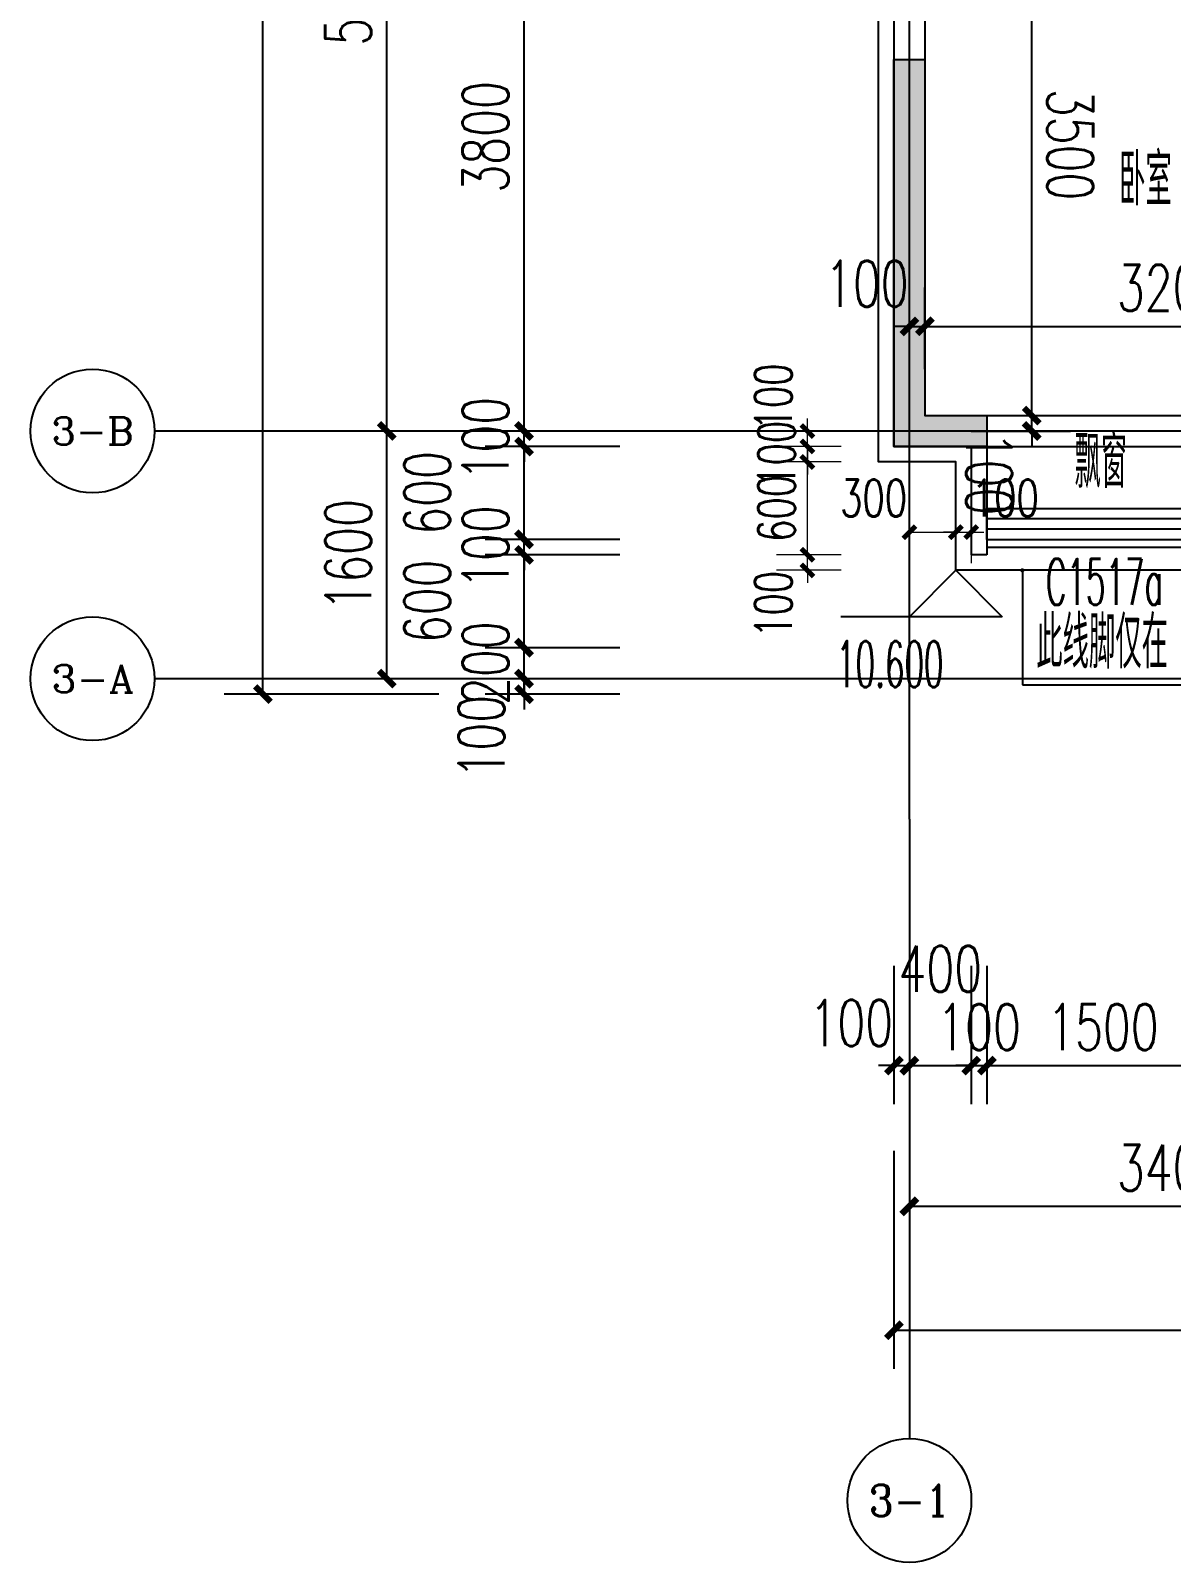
# Model space of a CAD drawing. Extents: x -59851 to 653804, y -249523 to 437614.
# Drawn here: x -49789 to -42422, y 61097 to 70992 of the extents above; entities that cross this region are included whole.
import ezdxf
from ezdxf.enums import TextEntityAlignment as Align

# ---------------------------------------------------------------- set-up
doc = ezdxf.new("R2010")
doc.units = 0
doc.header["$LTSCALE"] = 1000
doc.header["$MEASUREMENT"] = 0
for name, color, linetype in [('A-外装饰线脚', 7, 'Continuous'), ('A-看线', 105, 'Continuous'), ('A-第三道尺寸线', 105, 'Continuous'), ('A-线脚看线', 9, 'Continuous'), ('AXIS', 3, 'Continuous'), ('AXIS_TEXT', 7, 'Continuous'), ('DIM_ELEV', 3, 'Continuous'), ('DIM_LEAD', 3, 'Continuous'), ('DOTE', 16, 'Continuous'), ('mianji', 6, 'Continuous'), ('PUB_HATCH', 8, 'Continuous'), ('PUB_TEXT', 7, 'Continuous'), ('WALL', 2, 'Continuous'), ('WINDOW', 4, 'Continuous'), ('WINDOW_TEXT', 7, 'Continuous'), ('剪力墙', 6, 'Continuous')]:
    doc.layers.add(name, color=color, linetype=linetype)
doc.layers.add('A-第四道尺寸线(线脚尺寸)', color=105, linetype='Continuous', lineweight=5)
doc.styles.add('_TCH_AXIS', font='COMPLEX', dxfattribs={"bigfont": 'GBCBIG'})
doc.styles.add('_TCH_DIM', font='SIMPLEX.shx', dxfattribs={"width": 0.7, "bigfont": 'GBCBIG.shx'})
doc.styles.add('_TCH_DIM_T3', font='SIMPLEX.shx', dxfattribs={"width": 0.705882, "bigfont": 'GBCBIG.shx'})
doc.styles.add('_TCH_WINDOW', font='SIMPLEX.shx', dxfattribs={"width": 0.7, "height": 3.5, "bigfont": 'GBCBIG.shx'})
doc.styles.add('COMPLEX', font='COMPLEX')
doc.styles.get("Standard").update_dxf_attribs({"font": 'gbenor.shx', "width": 0.7, "bigfont": 'gbcbig.shx'})
doc.dimstyles.new('_TCH_ARCH&&100', dxfattribs={"dimtxt": 297.5, "dimasz": 100, "dimexe": 250, "dimexo": 300, "dimgap": 100, "dimtad": 1, "dimdec": 0, "dimzin": 0, "dimdsep": 46, "dimtxsty": '_TCH_DIM_T3', "dimblk": 'ARCHTICK', "dimcen": 0.09, "dimclrt": 7, "dimazin": 2, "dimtfac": 1, "dimtdec": 0, "dimtix": 1, "dimtmove": 2, "dimatfit": 3, "dimfxl": 0, "dimtolj": 1, "dimtzin": 0, "dimarcsym": 0})
doc.dimstyles.new('_TCH_ARCH&&80', dxfattribs={"dimtxt": 238, "dimasz": 80, "dimexe": 200, "dimexo": 240, "dimgap": 80, "dimtad": 1, "dimdec": 0, "dimzin": 0, "dimdsep": 46, "dimtxsty": '_TCH_DIM_T3', "dimblk": 'ARCHTICK', "dimcen": 0.09, "dimclrt": 7, "dimazin": 2, "dimtfac": 1, "dimtdec": 0, "dimtix": 1, "dimtmove": 2, "dimatfit": 3, "dimfxl": 0, "dimtolj": 1, "dimtzin": 0, "dimarcsym": 0})

# ---------------------------------------------------------------- blocks, each defined once
blk = doc.blocks.new('fdsfdsgfdsgb')
at = {"layer": 'mianji'}
blk.add_lwpolyline([(-195608.2, 146788.3), (-196208.2, 146788.3), (-196208.2, 146588.3), (-201808.2, 146588.3), (-201808.2, 145188.3), (-203408.2, 145188.3), (-203408.2, 151788.3), (-198208.2, 151788.3), (-198208.2, 152688.3), (-201608.2, 152688.3), (-201608.2, 158588.3), (-205208.2, 158588.3), (-205208.2, 156788.3), (-208608.2, 156788.3), (-208608.2, 148288.3), (-207208.2, 148288.3), (-207208.2, 146488.3), (-208608.2, 146488.3), (-208608.2, 137588.3), (-164208.2, 137588.3)], dxfattribs=at)
blk = doc.blocks.new('zhouxianssceng0329')
at = {"layer": 'DOTE'}
for p, q in [((-44113.7, 132089.9), (-44113.7, 156469.4)), ((5501.3, 134598.2), (-44988.6, 134598.2)), ((5501.3, 132998.2), (-44988.6, 132998.2))]:
    blk.add_line(p, q, dxfattribs=at)
blk = doc.blocks.new('jgjlq030328')
at = {"layer": 'PUB_HATCH'}
blk.add_hatch(color=256, dxfattribs=at).paths.add_polyline_path([(-289935, 8011.9), (-290535, 8011.9), (-290535, 10511.9), (-290335, 10511.9), (-290335, 8211.9), (-289935, 8211.9)])
at = {"layer": '剪力墙'}
blk.add_lwpolyline([(-289935, 8011.9), (-290535, 8011.9), (-290535, 10511.9), (-290335, 10511.9), (-290335, 8211.9), (-289935, 8211.9)], close=True, dxfattribs=at)
blk = doc.blocks.new('$TCHSYS$WIN2D')
for p, q in [((-0.5, 0.5), (0.5, 0.5)), ((-0.5, 0.5), (-0.5, -0.5)), ((0.5, 0.5), (0.5, -0.5)), ((0.5, 0.1667), (-0.5, 0.1667)), ((0.5, -0.1667), (-0.5, -0.1667)), ((-0.5, -0.5), (0.5, -0.5))]:
    blk.add_line(p, q)
blk = doc.blocks.new('_ArchTick')
at = {"color": 0, "linetype": 'ByBlock', "const_width": 0.4}
blk.add_lwpolyline([(-0.5, -0.5), (0.5, 0.5)], dxfattribs=at)
blk = doc.blocks.new('*D706')
at = {"layer": 'A-第三道尺寸线', "color": 0, "lineweight": -2, "transparency": 16777216}
for p, q in [((-7770.7, 164234.8), (-7130.7, 164234.8)), ((-7380.7, 160734.8), (-7380.7, 164234.8)), ((-7770.7, 160734.8), (-7130.7, 160734.8))]:
    blk.add_line(p, q, dxfattribs=at)
at = {"layer": 'Defpoints', "color": 0, "transparency": 16777216}
for p in [(-8070.7, 164234.8), (-7380.7, 164234.8), (-8070.7, 160734.8)]:
    blk.add_point(p, dxfattribs=at)
at = {"layer": 'A-第三道尺寸线', "color": 0, "lineweight": -2, "transparency": 16777216, "xscale": 100, "yscale": 100, "zscale": 100}
for p, rotation in [((-7380.7, 164234.8), 90.00040069436868), ((-7380.7, 160734.8), 270.0004006943687)]:
    blk.add_blockref('_ArchTick', p, dxfattribs=dict(at, rotation=rotation))
at = {"layer": 'A-第三道尺寸线', "color": 7, "transparency": 16777216, "insert": (-7132, 162484.8), "char_height": 297.5, "attachment_point": 5, "rotation": 270.0004, "style": '_TCH_DIM_T3'}
blk.add_mtext('\\A1;3500', dxfattribs=at)
blk = doc.blocks.new('*D707')
at = {"layer": 'A-第三道尺寸线', "color": 0, "lineweight": -2, "transparency": 16777216}
for p, q in [((-7380.7, 160734.8), (-7380.7, 160834.8)), ((-7770.7, 160734.8), (-7130.7, 160734.8)), ((-7380.7, 160634.8), (-7380.7, 160734.8)), ((-7770.7, 160634.8), (-7130.7, 160634.8)), ((-7380.7, 160634.8), (-7380.7, 160534.8))]:
    blk.add_line(p, q, dxfattribs=at)
at = {"layer": 'Defpoints', "color": 0, "transparency": 16777216}
for p in [(-8070.7, 160734.8), (-7380.7, 160734.8), (-8070.7, 160634.8)]:
    blk.add_point(p, dxfattribs=at)
at = {"layer": 'A-第三道尺寸线', "color": 0, "lineweight": -2, "transparency": 16777216, "xscale": 100, "yscale": 100, "zscale": 100}
for p, rotation in [((-7380.7, 160734.8), 270.0004006943658), ((-7380.7, 160634.8), 90.00040069436582)]:
    blk.add_blockref('_ArchTick', p, dxfattribs=dict(at, rotation=rotation))
at = {"layer": 'A-第三道尺寸线', "color": 7, "transparency": 16777216, "insert": (-7655.7, 160359.8), "char_height": 297.5, "attachment_point": 5, "rotation": 270.0004, "style": '_TCH_DIM_T3'}
blk.add_mtext('\\A1;100', dxfattribs=at)
blk = doc.blocks.new('*D708')
at = {"layer": 'A-第三道尺寸线', "color": 0, "lineweight": -2, "transparency": 16777216}
for p, q in [((-8170.7, 161034.8), (-8170.7, 161560.9)), ((-8070.7, 161034.8), (-8070.7, 161560.9)), ((-8170.7, 161310.9), (-8270.7, 161310.9)), ((-8170.7, 161310.9), (-8070.7, 161310.9)), ((-8070.7, 161310.9), (-7970.7, 161310.9))]:
    blk.add_line(p, q, dxfattribs=at)
at = {"layer": 'Defpoints', "color": 0, "transparency": 16777216}
for p in [(-8070.7, 161310.9), (-8170.7, 160734.8), (-8070.7, 160734.8)]:
    blk.add_point(p, dxfattribs=at)
at = {"layer": 'A-第三道尺寸线', "color": 0, "lineweight": -2, "transparency": 16777216, "xscale": 100, "yscale": 100, "zscale": 100}
blk.add_blockref('_ArchTick', (-8170.7, 161310.9), dxfattribs=at)
at = {"layer": 'A-第三道尺寸线', "color": 0, "lineweight": -2, "transparency": 16777216, "xscale": 100, "yscale": 100, "zscale": 100, "rotation": 180}
blk.add_blockref('_ArchTick', (-8070.7, 161310.9), dxfattribs=at)
at = {"layer": 'A-第三道尺寸线', "color": 7, "transparency": 16777216, "insert": (-8445.7, 161585.9), "char_height": 297.5, "attachment_point": 5, "style": '_TCH_DIM_T3'}
blk.add_mtext('\\A1;100', dxfattribs=at)
blk = doc.blocks.new('*D709')
at = {"layer": 'A-第三道尺寸线', "color": 0, "lineweight": -2, "transparency": 16777216}
for p, q in [((-8070.7, 161034.8), (-8070.7, 161560.9)), ((-4870.7, 161034.8), (-4870.7, 161560.9)), ((-8070.7, 161310.9), (-4870.7, 161310.9))]:
    blk.add_line(p, q, dxfattribs=at)
at = {"layer": 'Defpoints', "color": 0, "transparency": 16777216}
for p in [(-4870.7, 161310.9), (-8070.7, 160734.8), (-4870.7, 160734.8)]:
    blk.add_point(p, dxfattribs=at)
at = {"layer": 'A-第三道尺寸线', "color": 0, "lineweight": -2, "transparency": 16777216, "xscale": 100, "yscale": 100, "zscale": 100, "rotation": 180}
blk.add_blockref('_ArchTick', (-8070.7, 161310.9), dxfattribs=at)
at = {"layer": 'A-第三道尺寸线', "color": 0, "lineweight": -2, "transparency": 16777216, "xscale": 100, "yscale": 100, "zscale": 100}
blk.add_blockref('_ArchTick', (-4870.7, 161310.9), dxfattribs=at)
at = {"layer": 'A-第三道尺寸线', "color": 7, "transparency": 16777216, "insert": (-6470.7, 161559.6), "char_height": 297.5, "attachment_point": 5, "style": '_TCH_DIM_T3'}
blk.add_mtext('\\A1;3200', dxfattribs=at)
blk = doc.blocks.new('ssxianjiao0329')
at = {"layer": 'A-线脚看线'}
blk.add_lwpolyline([(-43613.7, 133848.2), (-42113.7, 133848.2)], dxfattribs=at)
blk = doc.blocks.new('*D442')
at = {"layer": 'A-第四道尺寸线(线脚尺寸)', "color": 0, "lineweight": -2, "transparency": 16777216}
for p, q in [((-44772.3, 75198.2), (-44772.3, 75278.2)), ((-44553.7, 75198.2), (-44972.3, 75198.2)), ((-44772.3, 75098.2), (-44772.3, 75198.2)), ((-44553.7, 75098.2), (-44972.3, 75098.2)), ((-44772.3, 75098.2), (-44772.3, 75018.2))]:
    blk.add_line(p, q, dxfattribs=at)
at = {"layer": 'Defpoints', "color": 0, "transparency": 16777216}
for p in [(-44772.3, 75198.2), (-44313.7, 75198.2), (-44313.7, 75098.2)]:
    blk.add_point(p, dxfattribs=at)
at = {"layer": 'A-第四道尺寸线(线脚尺寸)', "color": 0, "lineweight": -2, "transparency": 16777216, "xscale": 80, "yscale": 80, "zscale": 80}
for p, rotation in [((-44772.3, 75198.2), 270), ((-44772.3, 75098.2), 90)]:
    blk.add_blockref('_ArchTick', p, dxfattribs=dict(at, rotation=rotation))
at = {"layer": 'A-第四道尺寸线(线脚尺寸)', "color": 7, "transparency": 16777216, "insert": (-44992.3, 75418.2), "char_height": 238, "attachment_point": 5, "rotation": 90, "style": '_TCH_DIM_T3'}
blk.add_mtext('\\A1;100', dxfattribs=at)
blk = doc.blocks.new('*D443')
at = {"layer": 'A-第四道尺寸线(线脚尺寸)', "color": 0, "lineweight": -2, "transparency": 16777216}
for p, q in [((-44772.3, 75098.2), (-44772.3, 75178.2)), ((-44553.7, 75098.2), (-44972.3, 75098.2)), ((-44772.3, 74998.2), (-44772.3, 75098.2)), ((-44553.7, 74998.2), (-44972.3, 74998.2)), ((-44772.3, 74998.2), (-44772.3, 74918.2))]:
    blk.add_line(p, q, dxfattribs=at)
at = {"layer": 'Defpoints', "color": 0, "transparency": 16777216}
for p in [(-44772.3, 75098.2), (-44313.7, 75098.2), (-44313.7, 74998.2)]:
    blk.add_point(p, dxfattribs=at)
at = {"layer": 'A-第四道尺寸线(线脚尺寸)', "color": 0, "lineweight": -2, "transparency": 16777216, "xscale": 80, "yscale": 80, "zscale": 80}
for p, rotation in [((-44772.3, 75098.2), 270), ((-44772.3, 74998.2), 90)]:
    blk.add_blockref('_ArchTick', p, dxfattribs=dict(at, rotation=rotation))
at = {"layer": 'A-第四道尺寸线(线脚尺寸)', "color": 7, "transparency": 16777216, "insert": (-44971.3, 75048.2), "char_height": 238, "attachment_point": 5, "rotation": 90, "style": '_TCH_DIM_T3'}
blk.add_mtext('\\A1;100', dxfattribs=at)
blk = doc.blocks.new('*D444')
at = {"layer": 'A-第四道尺寸线(线脚尺寸)', "color": 0, "lineweight": -2, "transparency": 16777216}
for p, q in [((-44553.7, 74998.2), (-44972.3, 74998.2)), ((-44772.3, 74398.2), (-44772.3, 74998.2)), ((-44553.7, 74398.2), (-44972.3, 74398.2))]:
    blk.add_line(p, q, dxfattribs=at)
at = {"layer": 'Defpoints', "color": 0, "transparency": 16777216}
for p in [(-44772.3, 74998.2), (-44313.7, 74998.2), (-44313.7, 74398.2)]:
    blk.add_point(p, dxfattribs=at)
at = {"layer": 'A-第四道尺寸线(线脚尺寸)', "color": 0, "lineweight": -2, "transparency": 16777216, "xscale": 80, "yscale": 80, "zscale": 80}
for p, rotation in [((-44772.3, 74998.2), 90), ((-44772.3, 74398.2), 270)]:
    blk.add_blockref('_ArchTick', p, dxfattribs=dict(at, rotation=rotation))
at = {"layer": 'A-第四道尺寸线(线脚尺寸)', "color": 7, "transparency": 16777216, "insert": (-44971.3, 74698.2), "char_height": 238, "attachment_point": 5, "rotation": 90, "style": '_TCH_DIM_T3'}
blk.add_mtext('\\A1;600', dxfattribs=at)
blk = doc.blocks.new('*D445')
at = {"layer": 'A-第四道尺寸线(线脚尺寸)', "color": 0, "lineweight": -2, "transparency": 16777216}
for p, q in [((-44772.3, 74398.2), (-44772.3, 74478.2)), ((-44553.7, 74398.2), (-44972.3, 74398.2)), ((-44772.3, 74298.2), (-44772.3, 74398.2)), ((-44553.7, 74298.2), (-44972.3, 74298.2)), ((-44772.3, 74298.2), (-44772.3, 74218.2))]:
    blk.add_line(p, q, dxfattribs=at)
at = {"layer": 'Defpoints', "color": 0, "transparency": 16777216}
for p in [(-44772.3, 74398.2), (-44313.7, 74398.2), (-44313.7, 74298.2)]:
    blk.add_point(p, dxfattribs=at)
at = {"layer": 'A-第四道尺寸线(线脚尺寸)', "color": 0, "lineweight": -2, "transparency": 16777216, "xscale": 80, "yscale": 80, "zscale": 80}
for p, rotation in [((-44772.3, 74398.2), 270), ((-44772.3, 74298.2), 90)]:
    blk.add_blockref('_ArchTick', p, dxfattribs=dict(at, rotation=rotation))
at = {"layer": 'A-第四道尺寸线(线脚尺寸)', "color": 7, "transparency": 16777216, "insert": (-44992.3, 74078.2), "char_height": 238, "attachment_point": 5, "rotation": 90, "style": '_TCH_DIM_T3'}
blk.add_mtext('\\A1;100', dxfattribs=at)
blk = doc.blocks.new('*D446')
at = {"layer": 'A-第四道尺寸线(线脚尺寸)', "color": 0, "lineweight": -2, "transparency": 16777216}
for p, q in [((-44113.7, 74758.2), (-44113.7, 74344.9)), ((-43813.7, 74758.2), (-43813.7, 74344.9)), ((-44113.7, 74544.9), (-43813.7, 74544.9))]:
    blk.add_line(p, q, dxfattribs=at)
at = {"layer": 'Defpoints', "color": 0, "transparency": 16777216}
for p in [(-44113.7, 74998.2), (-43813.7, 74998.2), (-43813.7, 74544.9)]:
    blk.add_point(p, dxfattribs=at)
at = {"layer": 'A-第四道尺寸线(线脚尺寸)', "color": 0, "lineweight": -2, "transparency": 16777216, "xscale": 80, "yscale": 80, "zscale": 80, "rotation": 180}
blk.add_blockref('_ArchTick', (-44113.7, 74544.9), dxfattribs=at)
at = {"layer": 'A-第四道尺寸线(线脚尺寸)', "color": 0, "lineweight": -2, "transparency": 16777216, "xscale": 80, "yscale": 80, "zscale": 80}
blk.add_blockref('_ArchTick', (-43813.7, 74544.9), dxfattribs=at)
at = {"layer": 'A-第四道尺寸线(线脚尺寸)', "color": 7, "transparency": 16777216, "insert": (-44344.9, 74764.9), "char_height": 238, "attachment_point": 5, "style": '_TCH_DIM_T3'}
blk.add_mtext('\\A1;300', dxfattribs=at)
blk = doc.blocks.new('*D447')
at = {"layer": 'A-第四道尺寸线(线脚尺寸)', "color": 0, "lineweight": -2, "transparency": 16777216}
for p, q in [((-43813.7, 74758.2), (-43813.7, 74344.9)), ((-43713.7, 74758.2), (-43713.7, 74344.9)), ((-43813.7, 74544.9), (-43893.7, 74544.9)), ((-43813.7, 74544.9), (-43713.7, 74544.9)), ((-43713.7, 74544.9), (-43633.7, 74544.9))]:
    blk.add_line(p, q, dxfattribs=at)
at = {"layer": 'Defpoints', "color": 0, "transparency": 16777216}
for p in [(-43813.7, 74998.2), (-43713.7, 74998.2), (-43713.7, 74544.9)]:
    blk.add_point(p, dxfattribs=at)
at = {"layer": 'A-第四道尺寸线(线脚尺寸)', "color": 0, "lineweight": -2, "transparency": 16777216, "xscale": 80, "yscale": 80, "zscale": 80}
blk.add_blockref('_ArchTick', (-43813.7, 74544.9), dxfattribs=at)
at = {"layer": 'A-第四道尺寸线(线脚尺寸)', "color": 0, "lineweight": -2, "transparency": 16777216, "xscale": 80, "yscale": 80, "zscale": 80, "rotation": 180}
blk.add_blockref('_ArchTick', (-43713.7, 74544.9), dxfattribs=at)
at = {"layer": 'A-第四道尺寸线(线脚尺寸)', "color": 7, "transparency": 16777216, "insert": (-43493.7, 74764.9), "char_height": 238, "attachment_point": 5, "style": '_TCH_DIM_T3'}
blk.add_mtext('\\A1;100', dxfattribs=at)
blk = doc.blocks.new('*D2511')
at = {"layer": 'A-第三道尺寸线', "color": 0, "lineweight": -2, "transparency": 16777216}
for p, q in [((-45984.3, 72205.7), (-46852.2, 72205.7)), ((-46602.2, 68405.7), (-46602.2, 72205.7)), ((-45984.3, 68405.7), (-46852.2, 68405.7))]:
    blk.add_line(p, q, dxfattribs=at)
at = {"layer": 'Defpoints', "color": 0, "transparency": 16777216}
for p in [(-46602.2, 72205.7), (-45684.3, 72205.7), (-45684.3, 68405.7)]:
    blk.add_point(p, dxfattribs=at)
at = {"layer": 'A-第三道尺寸线', "color": 0, "lineweight": -2, "transparency": 16777216, "xscale": 100, "yscale": 100, "zscale": 100}
for p, rotation in [((-46602.2, 72205.7), 90), ((-46602.2, 68405.7), 270)]:
    blk.add_blockref('_ArchTick', p, dxfattribs=dict(at, rotation=rotation))
at = {"layer": 'A-第三道尺寸线', "color": 7, "transparency": 16777216, "insert": (-46851, 70305.7), "char_height": 297.5, "attachment_point": 5, "rotation": 90, "style": '_TCH_DIM_T3'}
blk.add_mtext('\\A1;3800', dxfattribs=at)
blk = doc.blocks.new('*D2512')
at = {"layer": 'A-第三道尺寸线', "color": 0, "lineweight": -2, "transparency": 16777216}
for p, q in [((-46602.2, 68405.7), (-46602.2, 68505.7)), ((-45984.3, 68405.7), (-46852.2, 68405.7)), ((-46602.2, 68305.7), (-46602.2, 68405.7)), ((-45984.3, 68305.7), (-46852.2, 68305.7)), ((-46602.2, 68305.7), (-46602.2, 68205.7))]:
    blk.add_line(p, q, dxfattribs=at)
at = {"layer": 'Defpoints', "color": 0, "transparency": 16777216}
for p in [(-46602.2, 68405.7), (-45684.3, 68405.7), (-45684.3, 68305.7)]:
    blk.add_point(p, dxfattribs=at)
at = {"layer": 'A-第三道尺寸线', "color": 0, "lineweight": -2, "transparency": 16777216, "xscale": 100, "yscale": 100, "zscale": 100}
for p, rotation in [((-46602.2, 68405.7), 270), ((-46602.2, 68305.7), 90)]:
    blk.add_blockref('_ArchTick', p, dxfattribs=dict(at, rotation=rotation))
at = {"layer": 'A-第三道尺寸线', "color": 7, "transparency": 16777216, "insert": (-46851, 68355.7), "char_height": 297.5, "attachment_point": 5, "rotation": 90, "style": '_TCH_DIM_T3'}
blk.add_mtext('\\A1;100', dxfattribs=at)
blk = doc.blocks.new('*D2513')
at = {"layer": 'A-第三道尺寸线', "color": 0, "lineweight": -2, "transparency": 16777216}
for p, q in [((-45984.3, 68305.7), (-46852.2, 68305.7)), ((-46602.2, 67705.7), (-46602.2, 68305.7)), ((-45984.3, 67705.7), (-46852.2, 67705.7))]:
    blk.add_line(p, q, dxfattribs=at)
at = {"layer": 'Defpoints', "color": 0, "transparency": 16777216}
for p in [(-46602.2, 68305.7), (-45684.3, 68305.7), (-45684.3, 67705.7)]:
    blk.add_point(p, dxfattribs=at)
at = {"layer": 'A-第三道尺寸线', "color": 0, "lineweight": -2, "transparency": 16777216, "xscale": 100, "yscale": 100, "zscale": 100}
for p, rotation in [((-46602.2, 68305.7), 90), ((-46602.2, 67705.7), 270)]:
    blk.add_blockref('_ArchTick', p, dxfattribs=dict(at, rotation=rotation))
at = {"layer": 'A-第三道尺寸线', "color": 7, "transparency": 16777216, "insert": (-47227.2, 68005.7), "char_height": 297.5, "attachment_point": 5, "rotation": 90, "style": '_TCH_DIM_T3'}
blk.add_mtext('\\A1;600', dxfattribs=at)
blk = doc.blocks.new('*D2514')
at = {"layer": 'A-第三道尺寸线', "color": 0, "lineweight": -2, "transparency": 16777216}
for p, q in [((-46602.2, 67705.7), (-46602.2, 67805.7)), ((-45984.3, 67705.7), (-46852.2, 67705.7)), ((-46602.2, 67605.7), (-46602.2, 67705.7)), ((-45984.3, 67605.7), (-46852.2, 67605.7)), ((-46602.2, 67605.7), (-46602.2, 67505.7))]:
    blk.add_line(p, q, dxfattribs=at)
at = {"layer": 'Defpoints', "color": 0, "transparency": 16777216}
for p in [(-46602.2, 67705.7), (-45684.3, 67705.7), (-45684.3, 67605.7)]:
    blk.add_point(p, dxfattribs=at)
at = {"layer": 'A-第三道尺寸线', "color": 0, "lineweight": -2, "transparency": 16777216, "xscale": 100, "yscale": 100, "zscale": 100}
for p, rotation in [((-46602.2, 67705.7), 270), ((-46602.2, 67605.7), 90)]:
    blk.add_blockref('_ArchTick', p, dxfattribs=dict(at, rotation=rotation))
at = {"layer": 'A-第三道尺寸线', "color": 7, "transparency": 16777216, "insert": (-46851, 67655.7), "char_height": 297.5, "attachment_point": 5, "rotation": 90, "style": '_TCH_DIM_T3'}
blk.add_mtext('\\A1;100', dxfattribs=at)
blk = doc.blocks.new('*D2515')
at = {"layer": 'A-第三道尺寸线', "color": 0, "lineweight": -2, "transparency": 16777216}
for p, q in [((-45984.3, 67605.7), (-46852.2, 67605.7)), ((-46602.2, 67005.7), (-46602.2, 67605.7)), ((-45984.3, 67005.7), (-46852.2, 67005.7))]:
    blk.add_line(p, q, dxfattribs=at)
at = {"layer": 'Defpoints', "color": 0, "transparency": 16777216}
for p in [(-46602.2, 67605.7), (-45684.3, 67605.7), (-45684.3, 67005.7)]:
    blk.add_point(p, dxfattribs=at)
at = {"layer": 'A-第三道尺寸线', "color": 0, "lineweight": -2, "transparency": 16777216, "xscale": 100, "yscale": 100, "zscale": 100}
for p, rotation in [((-46602.2, 67605.7), 90), ((-46602.2, 67005.7), 270)]:
    blk.add_blockref('_ArchTick', p, dxfattribs=dict(at, rotation=rotation))
at = {"layer": 'A-第三道尺寸线', "color": 7, "transparency": 16777216, "insert": (-47227.2, 67305.7), "char_height": 297.5, "attachment_point": 5, "rotation": 90, "style": '_TCH_DIM_T3'}
blk.add_mtext('\\A1;600', dxfattribs=at)
blk = doc.blocks.new('*D2516')
at = {"layer": 'A-第三道尺寸线', "color": 0, "lineweight": -2, "transparency": 16777216}
for p, q in [((-46602.2, 67005.7), (-46602.2, 67105.7)), ((-45984.3, 67005.7), (-46852.2, 67005.7)), ((-46602.2, 66805.7), (-46602.2, 67005.7)), ((-45984.3, 66805.7), (-46852.2, 66805.7)), ((-46602.2, 66805.7), (-46602.2, 66705.7))]:
    blk.add_line(p, q, dxfattribs=at)
at = {"layer": 'Defpoints', "color": 0, "transparency": 16777216}
for p in [(-46602.2, 67005.7), (-45684.3, 67005.7), (-45684.3, 66805.7)]:
    blk.add_point(p, dxfattribs=at)
at = {"layer": 'A-第三道尺寸线', "color": 0, "lineweight": -2, "transparency": 16777216, "xscale": 100, "yscale": 100, "zscale": 100}
for p, rotation in [((-46602.2, 67005.7), 270), ((-46602.2, 66805.7), 90)]:
    blk.add_blockref('_ArchTick', p, dxfattribs=dict(at, rotation=rotation))
at = {"layer": 'A-第三道尺寸线', "color": 7, "transparency": 16777216, "insert": (-46851, 66905.7), "char_height": 297.5, "attachment_point": 5, "rotation": 90, "style": '_TCH_DIM_T3'}
blk.add_mtext('\\A1;200', dxfattribs=at)
blk = doc.blocks.new('*D2517')
at = {"layer": 'A-第三道尺寸线', "color": 0, "lineweight": -2, "transparency": 16777216}
for p, q in [((-46602.2, 66805.7), (-46602.2, 66905.7)), ((-45984.3, 66805.7), (-46852.2, 66805.7)), ((-46602.2, 66705.7), (-46602.2, 66805.7)), ((-45984.3, 66705.7), (-46852.2, 66705.7)), ((-46602.2, 66705.7), (-46602.2, 66605.7))]:
    blk.add_line(p, q, dxfattribs=at)
at = {"layer": 'Defpoints', "color": 0, "transparency": 16777216}
for p in [(-46602.2, 66805.7), (-45684.3, 66805.7), (-45684.3, 66705.7)]:
    blk.add_point(p, dxfattribs=at)
at = {"layer": 'A-第三道尺寸线', "color": 0, "lineweight": -2, "transparency": 16777216, "xscale": 100, "yscale": 100, "zscale": 100}
for p, rotation in [((-46602.2, 66805.7), 270), ((-46602.2, 66705.7), 90)]:
    blk.add_blockref('_ArchTick', p, dxfattribs=dict(at, rotation=rotation))
at = {"layer": 'A-第三道尺寸线', "color": 7, "transparency": 16777216, "insert": (-46877.2, 66430.7), "char_height": 297.5, "attachment_point": 5, "rotation": 90, "style": '_TCH_DIM_T3'}
blk.add_mtext('\\A1;100', dxfattribs=at)
blk = doc.blocks.new('*D2577')
at = {"layer": 'A-第三道尺寸线', "color": 0, "lineweight": -2, "transparency": 16777216}
for p, q in [((-43613.7, 64950), (-43613.7, 64056.4)), ((-42113.7, 64950), (-42113.7, 64056.4)), ((-43613.7, 64306.4), (-42113.7, 64306.4))]:
    blk.add_line(p, q, dxfattribs=at)
at = {"layer": 'Defpoints', "color": 0, "transparency": 16777216}
for p in [(-43613.7, 65250), (-42113.7, 65250), (-42113.7, 64306.4)]:
    blk.add_point(p, dxfattribs=at)
at = {"layer": 'A-第三道尺寸线', "color": 0, "lineweight": -2, "transparency": 16777216, "xscale": 100, "yscale": 100, "zscale": 100, "rotation": 180}
blk.add_blockref('_ArchTick', (-43613.7, 64306.4), dxfattribs=at)
at = {"layer": 'A-第三道尺寸线', "color": 0, "lineweight": -2, "transparency": 16777216, "xscale": 100, "yscale": 100, "zscale": 100}
blk.add_blockref('_ArchTick', (-42113.7, 64306.4), dxfattribs=at)
at = {"layer": 'A-第三道尺寸线', "color": 7, "transparency": 16777216, "insert": (-42863.7, 64555.1), "char_height": 297.5, "attachment_point": 5, "style": '_TCH_DIM_T3'}
blk.add_mtext('\\A1;1500', dxfattribs=at)
blk = doc.blocks.new('*D2578')
at = {"layer": 'A-第三道尺寸线', "color": 0, "lineweight": -2, "transparency": 16777216}
for p, q in [((-43713.7, 64950), (-43713.7, 64056.4)), ((-43613.7, 64950), (-43613.7, 64056.4)), ((-43713.7, 64306.4), (-43813.7, 64306.4)), ((-43713.7, 64306.4), (-43613.7, 64306.4)), ((-43613.7, 64306.4), (-43513.7, 64306.4))]:
    blk.add_line(p, q, dxfattribs=at)
at = {"layer": 'Defpoints', "color": 0, "transparency": 16777216}
for p in [(-43713.7, 65250), (-43613.7, 65250), (-43613.7, 64306.4)]:
    blk.add_point(p, dxfattribs=at)
at = {"layer": 'A-第三道尺寸线', "color": 0, "lineweight": -2, "transparency": 16777216, "xscale": 100, "yscale": 100, "zscale": 100}
blk.add_blockref('_ArchTick', (-43713.7, 64306.4), dxfattribs=at)
at = {"layer": 'A-第三道尺寸线', "color": 0, "lineweight": -2, "transparency": 16777216, "xscale": 100, "yscale": 100, "zscale": 100, "rotation": 180}
blk.add_blockref('_ArchTick', (-43613.7, 64306.4), dxfattribs=at)
at = {"layer": 'A-第三道尺寸线', "color": 7, "transparency": 16777216, "insert": (-43663.7, 64555.1), "char_height": 297.5, "attachment_point": 5, "style": '_TCH_DIM_T3'}
blk.add_mtext('\\A1;100', dxfattribs=at)
blk = doc.blocks.new('*D2579')
at = {"layer": 'A-第三道尺寸线', "color": 0, "lineweight": -2, "transparency": 16777216}
for p, q in [((-44113.7, 64950), (-44113.7, 64056.4)), ((-43713.7, 64950), (-43713.7, 64056.4)), ((-44113.7, 64306.4), (-43713.7, 64306.4))]:
    blk.add_line(p, q, dxfattribs=at)
at = {"layer": 'Defpoints', "color": 0, "transparency": 16777216}
for p in [(-44113.7, 65250), (-43713.7, 65250), (-43713.7, 64306.4)]:
    blk.add_point(p, dxfattribs=at)
at = {"layer": 'A-第三道尺寸线', "color": 0, "lineweight": -2, "transparency": 16777216, "xscale": 100, "yscale": 100, "zscale": 100, "rotation": 180}
blk.add_blockref('_ArchTick', (-44113.7, 64306.4), dxfattribs=at)
at = {"layer": 'A-第三道尺寸线', "color": 0, "lineweight": -2, "transparency": 16777216, "xscale": 100, "yscale": 100, "zscale": 100}
blk.add_blockref('_ArchTick', (-43713.7, 64306.4), dxfattribs=at)
at = {"layer": 'A-第三道尺寸线', "color": 7, "transparency": 16777216, "insert": (-43913.7, 64931.4), "char_height": 297.5, "attachment_point": 5, "style": '_TCH_DIM_T3'}
blk.add_mtext('\\A1;400', dxfattribs=at)
blk = doc.blocks.new('*D2580')
at = {"layer": 'A-第三道尺寸线', "color": 0, "lineweight": -2, "transparency": 16777216}
for p, q in [((-44213.7, 64950), (-44213.7, 64056.4)), ((-44113.7, 64950), (-44113.7, 64056.4)), ((-44213.7, 64306.4), (-44313.7, 64306.4)), ((-44213.7, 64306.4), (-44113.7, 64306.4)), ((-44113.7, 64306.4), (-44013.7, 64306.4))]:
    blk.add_line(p, q, dxfattribs=at)
at = {"layer": 'Defpoints', "color": 0, "transparency": 16777216}
for p in [(-44213.7, 65250), (-44113.7, 65250), (-44113.7, 64306.4)]:
    blk.add_point(p, dxfattribs=at)
at = {"layer": 'A-第三道尺寸线', "color": 0, "lineweight": -2, "transparency": 16777216, "xscale": 100, "yscale": 100, "zscale": 100}
blk.add_blockref('_ArchTick', (-44213.7, 64306.4), dxfattribs=at)
at = {"layer": 'A-第三道尺寸线', "color": 0, "lineweight": -2, "transparency": 16777216, "xscale": 100, "yscale": 100, "zscale": 100, "rotation": 180}
blk.add_blockref('_ArchTick', (-44113.7, 64306.4), dxfattribs=at)
at = {"layer": 'A-第三道尺寸线', "color": 7, "transparency": 16777216, "insert": (-44488.7, 64581.4), "char_height": 297.5, "attachment_point": 5, "style": '_TCH_DIM_T3'}
blk.add_mtext('\\A1;100', dxfattribs=at)
blk = doc.blocks.new('*D2871')
at = {"layer": 'AXIS', "color": 0, "lineweight": -2, "transparency": 16777216}
for p, q in [((-45288.6, 68405.7), (-47738.6, 68405.7)), ((-47488.6, 66805.7), (-47488.6, 68405.7)), ((-45288.6, 66805.7), (-47738.6, 66805.7))]:
    blk.add_line(p, q, dxfattribs=at)
at = {"layer": 'Defpoints', "color": 0, "transparency": 16777216}
for p in [(-47488.6, 68405.7), (-44988.6, 68405.7), (-44988.6, 66805.7)]:
    blk.add_point(p, dxfattribs=at)
at = {"layer": 'AXIS', "color": 0, "lineweight": -2, "transparency": 16777216, "xscale": 100, "yscale": 100, "zscale": 100}
for p, rotation in [((-47488.6, 68405.7), 90), ((-47488.6, 66805.7), 270)]:
    blk.add_blockref('_ArchTick', p, dxfattribs=dict(at, rotation=rotation))
at = {"layer": 'AXIS', "color": 7, "transparency": 16777216, "insert": (-47737.3, 67605.7), "char_height": 297.5, "attachment_point": 5, "rotation": 90, "style": '_TCH_DIM_T3'}
blk.add_mtext('\\A1;1600', dxfattribs=at)
blk = doc.blocks.new('*D2872')
at = {"layer": 'AXIS', "color": 0, "lineweight": -2, "transparency": 16777216}
for p, q in [((-45288.6, 74105.7), (-47738.6, 74105.7)), ((-47488.6, 68405.7), (-47488.6, 74105.7)), ((-45288.6, 68405.7), (-47738.6, 68405.7))]:
    blk.add_line(p, q, dxfattribs=at)
at = {"layer": 'Defpoints', "color": 0, "transparency": 16777216}
for p in [(-47488.6, 74105.7), (-44988.6, 74105.7), (-44988.6, 68405.7)]:
    blk.add_point(p, dxfattribs=at)
at = {"layer": 'AXIS', "color": 0, "lineweight": -2, "transparency": 16777216, "xscale": 100, "yscale": 100, "zscale": 100}
for p, rotation in [((-47488.6, 74105.7), 90), ((-47488.6, 68405.7), 270)]:
    blk.add_blockref('_ArchTick', p, dxfattribs=dict(at, rotation=rotation))
at = {"layer": 'AXIS', "color": 7, "transparency": 16777216, "insert": (-47737.3, 71255.7), "char_height": 297.5, "attachment_point": 5, "rotation": 90, "style": '_TCH_DIM_T3'}
blk.add_mtext('\\A1;5700', dxfattribs=at)
blk = doc.blocks.new('*D2879')
at = {"layer": 'AXIS', "color": 0, "lineweight": -2, "transparency": 16777216}
for p, q in [((-47152.2, 89305.7), (-48538.6, 89305.7)), ((-48288.6, 66705.7), (-48288.6, 89305.7)), ((-47152.2, 66705.7), (-48538.6, 66705.7))]:
    blk.add_line(p, q, dxfattribs=at)
at = {"layer": 'Defpoints', "color": 0, "transparency": 16777216}
for p in [(-48288.6, 89305.7), (-46852.2, 89305.7), (-46852.2, 66705.7)]:
    blk.add_point(p, dxfattribs=at)
at = {"layer": 'AXIS', "color": 0, "lineweight": -2, "transparency": 16777216, "xscale": 100, "yscale": 100, "zscale": 100}
for p, rotation in [((-48288.6, 89305.7), 90), ((-48288.6, 66705.7), 270)]:
    blk.add_blockref('_ArchTick', p, dxfattribs=dict(at, rotation=rotation))
at = {"layer": 'AXIS', "color": 7, "transparency": 16777216, "insert": (-48537.3, 78005.7), "char_height": 297.5, "attachment_point": 5, "rotation": 90, "style": '_TCH_DIM_T3'}
blk.add_mtext('\\A1;22600', dxfattribs=at)
blk = doc.blocks.new('*D2928')
at = {"layer": 'AXIS', "color": 0, "lineweight": -2, "transparency": 16777216}
for p, q in [((-44113.7, 65597.4), (-44113.7, 63147.4)), ((-40713.7, 65597.4), (-40713.7, 63147.4)), ((-44113.7, 63397.4), (-40713.7, 63397.4))]:
    blk.add_line(p, q, dxfattribs=at)
at = {"layer": 'Defpoints', "color": 0, "transparency": 16777216}
for p in [(-44113.7, 65897.4), (-40713.7, 65897.4), (-40713.7, 63397.4)]:
    blk.add_point(p, dxfattribs=at)
at = {"layer": 'AXIS', "color": 0, "lineweight": -2, "transparency": 16777216, "xscale": 100, "yscale": 100, "zscale": 100, "rotation": 180}
blk.add_blockref('_ArchTick', (-44113.7, 63397.4), dxfattribs=at)
at = {"layer": 'AXIS', "color": 0, "lineweight": -2, "transparency": 16777216, "xscale": 100, "yscale": 100, "zscale": 100}
blk.add_blockref('_ArchTick', (-40713.7, 63397.4), dxfattribs=at)
at = {"layer": 'AXIS', "color": 7, "transparency": 16777216, "insert": (-42413.7, 63646.1), "char_height": 297.5, "attachment_point": 5, "style": '_TCH_DIM_T3'}
blk.add_mtext('\\A1;3400', dxfattribs=at)
blk = doc.blocks.new('*D2944')
at = {"layer": 'AXIS', "color": 0, "lineweight": -2, "transparency": 16777216}
for p, q in [((-44213.7, 63756.4), (-44213.7, 62347.4)), ((4686.3, 63756.4), (4686.3, 62347.4)), ((-44213.7, 62597.4), (4686.3, 62597.4))]:
    blk.add_line(p, q, dxfattribs=at)
at = {"layer": 'Defpoints', "color": 0, "transparency": 16777216}
for p in [(-44213.7, 64056.4), (4686.3, 64056.4), (4686.3, 62597.4)]:
    blk.add_point(p, dxfattribs=at)
at = {"layer": 'AXIS', "color": 0, "lineweight": -2, "transparency": 16777216, "xscale": 100, "yscale": 100, "zscale": 100, "rotation": 180}
blk.add_blockref('_ArchTick', (-44213.7, 62597.4), dxfattribs=at)
at = {"layer": 'AXIS', "color": 0, "lineweight": -2, "transparency": 16777216, "xscale": 100, "yscale": 100, "zscale": 100}
blk.add_blockref('_ArchTick', (4686.3, 62597.4), dxfattribs=at)
at = {"layer": 'AXIS', "color": 7, "transparency": 16777216, "insert": (-19763.7, 62846.1), "char_height": 297.5, "attachment_point": 5, "style": '_TCH_DIM_T3'}
blk.add_mtext('\\A1;48900', dxfattribs=at)
blk = doc.blocks.new('_AXISO')
blk.add_circle((0, 0), 0.5)
at = {"layer": 'AXIS_TEXT', "style": 'COMPLEX', "width": 1.041667}
blk.add_attdef('A', text='', height=0.56, dxfattribs=at).set_placement((-0.25, -0.28), (0.25, -0.28), align=Align.FIT)
blk = doc.blocks.new('a2huxing0322')
at = {"layer": 'A-看线'}
blk.add_lwpolyline([(-7670.7, 160734.8), (-6170.7, 160734.8)], dxfattribs=at)
at = {"layer": 'WALL'}
for p, q in [((-8270.7, 164334.8), (-8270.7, 160534.8)), ((-8070.7, 164234.8), (-8070.7, 160734.8)), ((-8070.7, 160734.8), (-7670.7, 160734.8)), ((-7670.7, 160734.8), (-7670.7, 160134.8)), ((-8270.7, 160534.8), (-7770.7, 160534.8)), ((-7770.7, 160534.8), (-7770.7, 160034.8)), ((-7670.7, 159934.8), (-7670.7, 160134.8)), ((-7770.7, 160034.8), (-7770.7, 159834.8)), ((-7670.7, 159934.8), (-7670.7, 159834.8)), ((-7670.7, 159834.8), (-7770.7, 159834.8))]:
    blk.add_line(p, q, dxfattribs=at)
at = {"layer": 'WINDOW'}
ref = blk.add_blockref('$TCHSYS$WIN2D', (-6920.7, 160034.8), dxfattribs=dict(at, xscale=1500, yscale=200, zscale=1500))
ref.add_attrib('A', 'C1517a', (-7288.2, 159511), dxfattribs={"layer": 'WINDOW_TEXT', "height": 297.5, "style": '_TCH_WINDOW', "width": 0.494118})
at = {"layer": 'PUB_TEXT', "width": 0.7}
for s, p in [('卧室', (-6816.4, 162089.4)), ('飘窗', (-7104.4, 160267.3))]:
    blk.add_text(s, height=337.59, dxfattribs=at).set_placement(p)
at = {"layer": 'A-第三道尺寸线'}
for p2, distance, picture, middle in [((-8070.7, 164234.8), -690, '*D706', (-7132, 162484.8)), ((-4870.7, 160734.8), 576.1, '*D709', (-6470.7, 161559.6))]:
    dim = blk.add_aligned_dim(p1=(-8070.7, 160734.8), p2=p2, distance=distance, dimstyle='_TCH_ARCH&&100', dxfattribs=at)
    dim.commit()
    dim.dimension.update_dxf_attribs({"geometry": picture, "text_midpoint": middle})
for base, p1, angle, picture, middle in [((-8070.7, 161310.9), (-8170.7, 160734.8), 0, '*D708', (-8445.7, 161585.9)), ((-7380.7, 160734.8), (-8070.7, 160634.8), 90.0004, '*D707', (-7655.7, 160359.8))]:
    dim = blk.add_linear_dim(base=base, p1=p1, p2=(-8070.7, 160734.8), angle=angle, dimstyle='_TCH_ARCH&&100', dxfattribs=at)
    dim.commit()
    dim.dimension.update_dxf_attribs({"geometry": picture, "text_midpoint": middle, "dimtype": 129})
blk = doc.blocks.new('34cengxianjiao0427')
at = {"layer": 'A-第四道尺寸线(线脚尺寸)'}
for base, p1, p2, angle, picture, middle in [((-44772.3, 75198.2), (-44313.7, 75098.2), (-44313.7, 75198.2), 90, '*D442', (-44992.3, 75418.2)), ((-43813.7, 74544.9), (-44113.7, 74998.2), (-43813.7, 74998.2), 0, '*D446', (-44344.9, 74764.9)), ((-43713.7, 74544.9), (-43813.7, 74998.2), (-43713.7, 74998.2), 0, '*D447', (-43493.7, 74764.9)), ((-44772.3, 74398.2), (-44313.7, 74298.2), (-44313.7, 74398.2), 90, '*D445', (-44992.3, 74078.2))]:
    dim = blk.add_linear_dim(base=base, p1=p1, p2=p2, angle=angle, dimstyle='_TCH_ARCH&&80', dxfattribs=at)
    dim.commit()
    dim.dimension.update_dxf_attribs({"geometry": picture, "text_midpoint": middle, "dimtype": 129})
for p1, p2, picture, middle in [((-44313.7, 74998.2), (-44313.7, 75098.2), '*D443', (-44971.3, 75048.2)), ((-44313.7, 74398.2), (-44313.7, 74998.2), '*D444', (-44971.3, 74698.2))]:
    dim = blk.add_aligned_dim(p1=p1, p2=p2, distance=458.6, dimstyle='_TCH_ARCH&&80', dxfattribs=at)
    dim.commit()
    dim.dimension.update_dxf_attribs({"geometry": picture, "text_midpoint": middle})

msp = doc.modelspace()

# ---------------------------------------------------------------- linework, layer by layer
at = {"layer": 'AXIS'}
for p, q in [((-44988.6, 68405.7), (-48988.6, 68405.7)), ((-44988.6, 66805.7), (-48988.6, 66805.7)), ((-44113.7, 65897.4), (-44113.7, 61897.4))]:
    msp.add_line(p, q, dxfattribs=at)

# ---------------------------------------------------------------- block references
for name, p in [('zhouxianssceng0329', (0, -66192.5)), ('fdsfdsgfdsgb', (164394.5, -69282.6))]:
    msp.add_blockref(name, p)
ref = msp.add_blockref('_AXISO', (-49388.6, 68405.7), dxfattribs=dict(at, xscale=800, yscale=800, zscale=800))
ref.add_attrib('A', '3-B', dxfattribs={"layer": 'AXIS_TEXT', "height": 179.65, "style": '_TCH_AXIS'}).set_placement((-49653.8, 68315.9), (-49123.4, 68315.9), align=Align.FIT)
ref = msp.add_blockref('_AXISO', (-49388.6, 66805.7), dxfattribs=dict(at, xscale=800, yscale=800, zscale=800))
ref.add_attrib('A', '3-A', dxfattribs={"layer": 'AXIS_TEXT', "height": 177.09, "style": '_TCH_AXIS'}).set_placement((-49654.2, 66717.2), (-49122.9, 66717.2), align=Align.FIT)
ref = msp.add_blockref('_AXISO', (-44113.7, 61497.4), dxfattribs=dict(at, xscale=800, yscale=800, zscale=800))
ref.add_attrib('A', '3-1', dxfattribs={"layer": 'AXIS_TEXT', "height": 202.97, "style": '_TCH_AXIS'}).set_placement((-44374.7, 61395.9), (-43852.8, 61395.9), align=Align.FIT)
at = {"layer": '剪力墙'}
msp.add_blockref('jgjlq030328', (246321.3, 60293.8), dxfattribs=at)

# ---------------------------------------------------------------- dimensions: what is measured, and where the dimension line sits
at = {"layer": 'A-第三道尺寸线'}
for p1, p2, distance, picture, middle in [((-45684.3, 68405.7), (-45684.3, 72205.7), 917.9, '*D2511', (-46851, 70305.7)), ((-45684.3, 68305.7), (-45684.3, 68405.7), 917.9, '*D2512', (-46851, 68355.7)), ((-45684.3, 67605.7), (-45684.3, 67705.7), 917.9, '*D2514', (-46851, 67655.7)), ((-45684.3, 66805.7), (-45684.3, 67005.7), 917.9, '*D2516', (-46851, 66905.7)), ((-43713.7, 65250), (-43613.7, 65250), -943.6, '*D2578', (-43663.7, 64555.1)), ((-43613.7, 65250), (-42113.7, 65250), -943.6, '*D2577', (-42863.7, 64555.1))]:
    dim = msp.add_aligned_dim(p1=p1, p2=p2, distance=distance, dimstyle='_TCH_ARCH&&100', dxfattribs=at)
    dim.commit()
    dim.dimension.update_dxf_attribs({"geometry": picture, "text_midpoint": middle})
for base, p1, p2, angle, picture, middle in [((-46602.2, 68305.7), (-45684.3, 67705.7), (-45684.3, 68305.7), 90, '*D2513', (-47227.2, 68005.7)), ((-46602.2, 67605.7), (-45684.3, 67005.7), (-45684.3, 67605.7), 90, '*D2515', (-47227.2, 67305.7)), ((-46602.2, 66805.7), (-45684.3, 66705.7), (-45684.3, 66805.7), 90, '*D2517', (-46877.2, 66430.7)), ((-44113.7, 64306.4), (-44213.7, 65250), (-44113.7, 65250), 0, '*D2580', (-44488.7, 64581.4)), ((-43713.7, 64306.4), (-44113.7, 65250), (-43713.7, 65250), 0, '*D2579', (-43913.7, 64931.4))]:
    dim = msp.add_linear_dim(base=base, p1=p1, p2=p2, angle=angle, dimstyle='_TCH_ARCH&&100', dxfattribs=at)
    dim.commit()
    dim.dimension.update_dxf_attribs({"geometry": picture, "text_midpoint": middle, "dimtype": 161})
at = {"layer": 'AXIS'}
for p1, p2, distance, picture, middle in [((-46852.2, 66705.7), (-46852.2, 89305.7), 1436.3, '*D2879', (-48537.3, 78005.7)), ((-44988.6, 68405.7), (-44988.6, 74105.7), 2500, '*D2872', (-47737.3, 71255.7)), ((-44988.6, 66805.7), (-44988.6, 68405.7), 2500, '*D2871', (-47737.3, 67605.7)), ((-44113.7, 65897.4), (-40713.7, 65897.4), -2500, '*D2928', (-42413.7, 63646.1)), ((-44213.7, 64056.4), (4686.3, 64056.4), -1459, '*D2944', (-19763.7, 62846.1))]:
    dim = msp.add_aligned_dim(p1=p1, p2=p2, distance=distance, dimstyle='_TCH_ARCH&&100', dxfattribs=at)
    dim.commit()
    dim.dimension.update_dxf_attribs({"geometry": picture, "text_midpoint": middle})

# ---------------------------------------------------------------- next in the draw order: block references
msp.add_blockref('a2huxing0322', (-35943, -92229.1))

# ---------------------------------------------------------------- next in the draw order: linework, layer by layer
at = {"layer": 'A-外装饰线脚'}
msp.add_lwpolyline([(-40813.7, 67505.7), (-43813.7, 67505.7), (-43813.7, 68205.7), (-44313.7, 68205.7), (-44313.7, 89505.7), (-39913.7, 89505.7), (-39913.7, 89405.7), (-37113.7, 89405.7), (-37113.7, 88705.7), (-36413.7, 88705.7), (-36413.7, 83905.7), (-37113.7, 83905.7), (-37113.7, 83505.7), (-33713.7, 83505.7), (-33713.7, 82755.7)], dxfattribs=at)
at = {"layer": 'DIM_ELEV'}
for p, q in [((-43813.7, 67505.7), (-44113.7, 67205.7)), ((-43813.7, 67505.7), (-43513.7, 67205.7)), ((-43513.7, 67205.7), (-44556.5, 67205.7))]:
    msp.add_line(p, q, dxfattribs=at)
at = {"layer": 'DIM_LEAD'}
for p, q in [((-43384.2, 67505.7), (-43384.2, 66766.2)), ((-43384.2, 66766.2), (-41876.4, 66766.2))]:
    msp.add_line(p, q, dxfattribs=at)
at = {"layer": 'DIM_LEAD', "const_width": 13.3}
msp.add_lwpolyline([(-43384.2, 67512.4, 1), (-43384.2, 67499.1, 1)], format="xyb", close=True, dxfattribs=at)

# ---------------------------------------------------------------- next in the draw order: block references
msp.add_blockref('ssxianjiao0329', (0, -66192.5))
at = {"layer": 'A-第四道尺寸线(线脚尺寸)'}
msp.add_blockref('34cengxianjiao0427', (0, -6792.5), dxfattribs=at)

# ---------------------------------------------------------------- next in the draw order: texts
at = {"layer": 'PUB_TEXT', "style": '_TCH_DIM'}
for s, height, width, p in [('此线脚仅在', 337.59, 0.7, (-43294.3, 66871.2)), ('10.600', 297.5, 0.494118, (-44586.5, 66750.7))]:
    msp.add_text(s, height=height, dxfattribs=dict(at, width=width)).set_placement(p)

doc.saveas('drawing.dxf')
